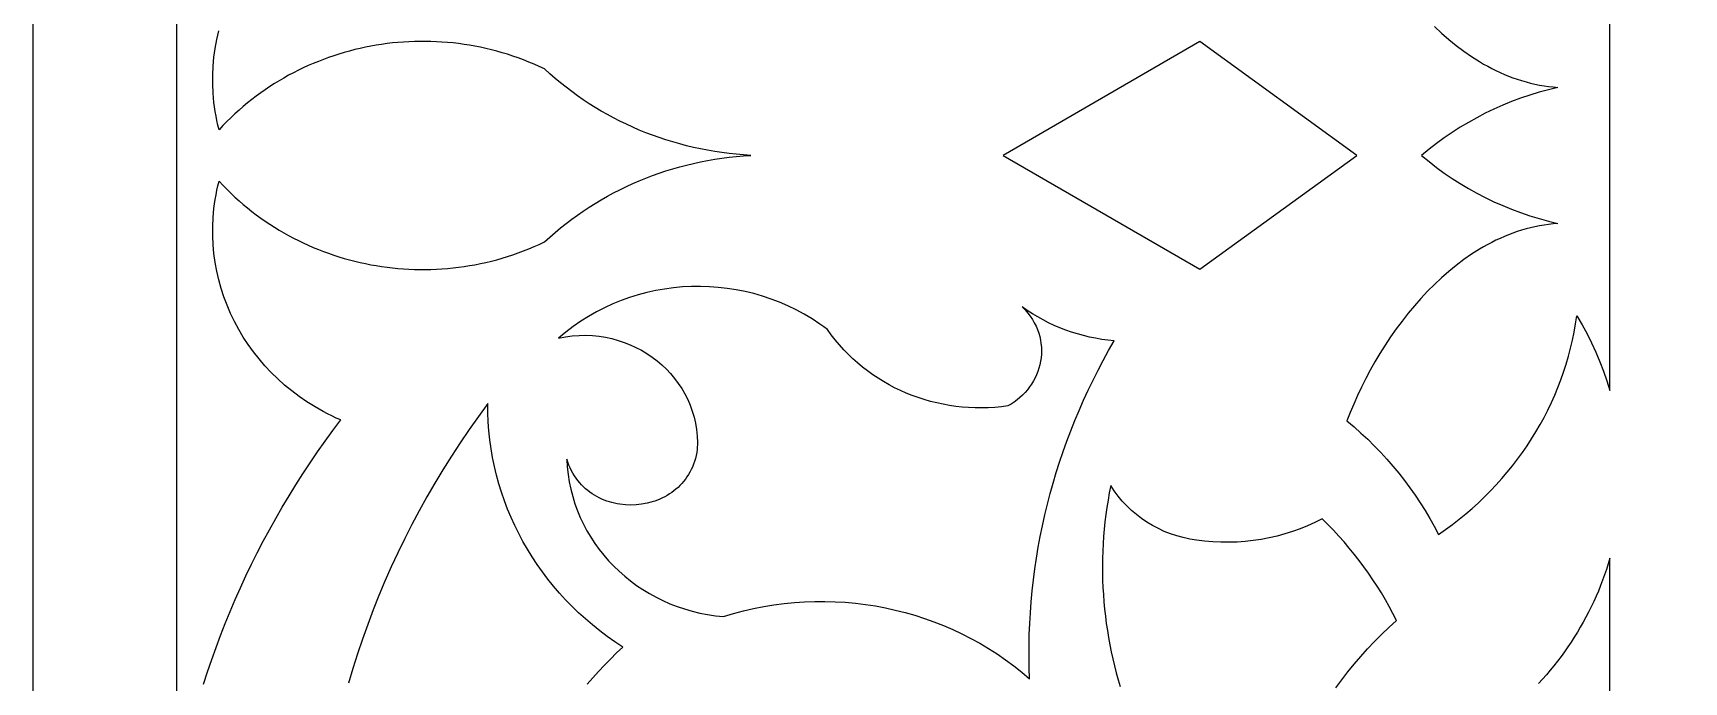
# Model space of a CAD drawing. Extents: x -1429 to -724, y 80 to 630.
# Drawn here: x -1369.3 to -1311.7, y 391.9 to 414.5 of the extents above; entities that cross this region are included whole.
import ezdxf

# ---------------------------------------------------------------- set-up
doc = ezdxf.new("R2010")
doc.units = 0
doc.layers.add('LAYER_1', color=18, linetype='CONTINUOUS')

msp = doc.modelspace()

# ---------------------------------------------------------------- linework, layer by layer
at = {"layer": 'LAYER_1'}
for points in [[(-784.299, 144.673), (-1369.299, 144.673), (-1369.299, 569.673), (-994.512, 569.673), (-784.299, 409.912)], [(-1335.466, 410.269), (-1328.605, 406.296), (-1323.129, 410.269), (-1328.605, 414.243)], [(-1346.335, 405.693), (-1346.648, 405.677), (-1346.959, 405.648), (-1347.27, 405.606), (-1347.579, 405.551), (-1347.885, 405.483), (-1348.188, 405.402), (-1348.489, 405.309), (-1348.785, 405.203), (-1349.078, 405.084), (-1349.365, 404.952), (-1349.648, 404.808), (-1349.925, 404.65), (-1350.195, 404.48), (-1350.46, 404.298), (-1350.717, 404.102), (-1350.843, 404), (-1350.967, 403.894), (-1350.727, 403.939), (-1350.488, 403.97), (-1350.251, 403.987), (-1350.016, 403.99), (-1349.784, 403.98), (-1349.555, 403.957), (-1349.33, 403.922), (-1349.108, 403.874), (-1348.891, 403.815), (-1348.679, 403.744), (-1348.472, 403.663), (-1348.271, 403.57), (-1348.076, 403.467), (-1347.888, 403.354), (-1347.706, 403.232), (-1347.532, 403.1), (-1347.367, 402.959), (-1347.209, 402.81), (-1347.06, 402.652), (-1346.921, 402.486), (-1346.791, 402.313), (-1346.672, 402.133), (-1346.563, 401.945), (-1346.465, 401.752), (-1346.378, 401.552), (-1346.303, 401.346), (-1346.241, 401.135), (-1346.192, 400.919), (-1346.155, 400.698), (-1346.133, 400.473), (-1346.124, 400.244), (-1346.13, 400.011), (-1346.147, 399.9), (-1346.168, 399.792), (-1346.194, 399.688), (-1346.225, 399.587), (-1346.259, 399.488), (-1346.298, 399.393), (-1346.34, 399.302), (-1346.386, 399.213), (-1346.436, 399.128), (-1346.489, 399.046), (-1346.546, 398.967), (-1346.605, 398.891), (-1346.668, 398.818), (-1346.734, 398.749), (-1346.802, 398.683), (-1346.874, 398.621), (-1346.947, 398.561), (-1347.023, 398.505), (-1347.102, 398.452), (-1347.182, 398.403), (-1347.264, 398.357), (-1347.348, 398.314), (-1347.434, 398.275), (-1347.521, 398.239), (-1347.61, 398.206), (-1347.7, 398.177), (-1347.883, 398.128), (-1348.07, 398.093), (-1348.259, 398.072), (-1348.448, 398.065), (-1348.638, 398.072), (-1348.827, 398.092), (-1348.921, 398.108), (-1349.014, 398.127), (-1349.106, 398.15), (-1349.197, 398.176), (-1349.287, 398.206), (-1349.376, 398.239), (-1349.464, 398.276), (-1349.55, 398.317), (-1349.634, 398.361), (-1349.716, 398.408), (-1349.797, 398.46), (-1349.875, 398.515), (-1349.952, 398.573), (-1350.026, 398.635), (-1350.097, 398.701), (-1350.166, 398.771), (-1350.232, 398.844), (-1350.295, 398.921), (-1350.355, 399.002), (-1350.412, 399.086), (-1350.465, 399.174), (-1350.516, 399.266), (-1350.562, 399.362), (-1350.605, 399.461), (-1350.644, 399.564), (-1350.678, 399.671), (-1350.663, 399.402), (-1350.635, 399.136), (-1350.594, 398.874), (-1350.54, 398.616), (-1350.475, 398.363), (-1350.398, 398.113), (-1350.309, 397.869), (-1350.21, 397.629), (-1350.099, 397.395), (-1349.978, 397.167), (-1349.846, 396.945), (-1349.705, 396.729), (-1349.553, 396.519), (-1349.393, 396.317), (-1349.223, 396.121), (-1349.044, 395.933), (-1348.857, 395.753), (-1348.661, 395.581), (-1348.458, 395.417), (-1348.246, 395.262), (-1348.028, 395.115), (-1347.802, 394.978), (-1347.569, 394.85), (-1347.33, 394.732), (-1347.084, 394.624), (-1346.833, 394.526), (-1346.576, 394.439), (-1346.313, 394.363), (-1346.046, 394.298), (-1345.773, 394.245), (-1345.496, 394.203), (-1345.215, 394.174), (-1344.866, 394.279), (-1344.516, 394.372), (-1344.164, 394.454), (-1343.81, 394.524), (-1343.455, 394.582), (-1343.1, 394.629), (-1342.744, 394.664), (-1342.388, 394.688), (-1342.032, 394.701), (-1341.676, 394.703), (-1341.321, 394.693), (-1340.967, 394.672), (-1340.614, 394.64), (-1340.263, 394.597), (-1339.914, 394.543), (-1339.566, 394.478), (-1339.222, 394.402), (-1338.88, 394.315), (-1338.54, 394.218), (-1338.205, 394.11), (-1337.873, 393.991), (-1337.544, 393.862), (-1337.22, 393.722), (-1336.901, 393.572), (-1336.586, 393.412), (-1336.276, 393.241), (-1335.972, 393.06), (-1335.673, 392.869), (-1335.381, 392.667), (-1335.094, 392.456), (-1334.814, 392.234), (-1334.541, 392.003), (-1334.553, 392.388), (-1334.559, 392.774), (-1334.557, 393.159), (-1334.549, 393.543), (-1334.534, 393.927), (-1334.512, 394.31), (-1334.483, 394.693), (-1334.447, 395.075), (-1334.404, 395.456), (-1334.355, 395.836), (-1334.298, 396.215), (-1334.235, 396.593), (-1334.166, 396.97), (-1334.089, 397.346), (-1334.006, 397.72), (-1333.916, 398.093), (-1333.82, 398.464), (-1333.716, 398.834), (-1333.607, 399.202), (-1333.49, 399.568), (-1333.367, 399.932), (-1333.238, 400.295), (-1333.102, 400.655), (-1332.959, 401.014), (-1332.81, 401.37), (-1332.655, 401.724), (-1332.493, 402.075), (-1332.325, 402.425), (-1332.15, 402.771), (-1331.969, 403.115), (-1331.781, 403.457), (-1331.587, 403.796), (-1331.805, 403.819), (-1332.022, 403.849), (-1332.237, 403.886), (-1332.45, 403.93), (-1332.661, 403.981), (-1332.87, 404.039), (-1333.076, 404.103), (-1333.28, 404.175), (-1333.482, 404.253), (-1333.68, 404.337), (-1333.876, 404.429), (-1334.068, 404.526), (-1334.256, 404.63), (-1334.441, 404.741), (-1334.623, 404.857), (-1334.8, 404.98), (-1334.697, 404.875), (-1334.603, 404.767), (-1334.518, 404.656), (-1334.441, 404.543), (-1334.374, 404.427), (-1334.314, 404.309), (-1334.263, 404.189), (-1334.221, 404.068), (-1334.186, 403.946), (-1334.159, 403.823), (-1334.141, 403.7), (-1334.129, 403.576), (-1334.126, 403.453), (-1334.129, 403.33), (-1334.14, 403.207), (-1334.158, 403.086), (-1334.183, 402.966), (-1334.215, 402.847), (-1334.253, 402.731), (-1334.298, 402.616), (-1334.349, 402.505), (-1334.406, 402.396), (-1334.47, 402.29), (-1334.539, 402.187), (-1334.614, 402.088), (-1334.695, 401.994), (-1334.782, 401.903), (-1334.874, 401.817), (-1334.971, 401.736), (-1335.073, 401.661), (-1335.18, 401.59), (-1335.292, 401.526), (-1335.521, 401.496), (-1335.751, 401.475), (-1335.98, 401.461), (-1336.209, 401.455), (-1336.437, 401.457), (-1336.664, 401.467), (-1336.89, 401.485), (-1337.115, 401.51), (-1337.338, 401.543), (-1337.559, 401.583), (-1337.779, 401.63), (-1337.997, 401.685), (-1338.212, 401.747), (-1338.424, 401.816), (-1338.634, 401.893), (-1338.841, 401.976), (-1339.045, 402.066), (-1339.245, 402.163), (-1339.442, 402.266), (-1339.636, 402.377), (-1339.825, 402.494), (-1340.01, 402.617), (-1340.191, 402.747), (-1340.367, 402.883), (-1340.538, 403.025), (-1340.705, 403.174), (-1340.866, 403.329), (-1341.022, 403.489), (-1341.172, 403.656), (-1341.317, 403.828), (-1341.456, 404.007), (-1341.588, 404.191), (-1341.719, 404.288), (-1341.852, 404.382), (-1342.122, 404.561), (-1342.398, 404.727), (-1342.68, 404.879), (-1342.968, 405.018), (-1343.259, 405.145), (-1343.556, 405.258), (-1343.856, 405.358), (-1344.159, 405.446), (-1344.465, 405.52), (-1344.773, 405.581), (-1345.084, 405.629), (-1345.396, 405.665), (-1345.708, 405.687), (-1346.022, 405.697)]]:
    msp.add_lwpolyline(points, close=True, dxfattribs=at)
for points in [[(-1364.299, 432.649), (-1364.299, 410.269), (-1364.299, 387.89)], [(-1320.417, 414.77), (-1320.17, 414.538), (-1319.917, 414.317), (-1319.658, 414.106), (-1319.393, 413.906), (-1319.121, 413.718), (-1318.844, 413.543), (-1318.703, 413.46), (-1318.561, 413.381), (-1318.418, 413.305), (-1318.273, 413.233), (-1318.127, 413.164), (-1317.979, 413.099), (-1317.83, 413.038), (-1317.68, 412.981), (-1317.529, 412.928), (-1317.377, 412.879), (-1317.223, 412.834), (-1317.068, 412.794), (-1316.912, 412.758), (-1316.754, 412.726), (-1316.596, 412.699), (-1316.436, 412.676), (-1316.276, 412.658), (-1316.114, 412.645), (-1316.444, 412.564), (-1316.77, 412.474), (-1317.092, 412.375), (-1317.411, 412.266), (-1317.726, 412.148), (-1318.037, 412.021), (-1318.343, 411.884), (-1318.644, 411.739), (-1318.941, 411.585), (-1319.233, 411.423), (-1319.519, 411.251), (-1319.8, 411.072), (-1320.075, 410.884), (-1320.344, 410.687), (-1320.607, 410.483), (-1320.864, 410.269), (-1320.607, 410.056), (-1320.344, 409.851), (-1320.075, 409.655), (-1319.8, 409.467), (-1319.519, 409.287), (-1319.233, 409.116), (-1318.941, 408.953), (-1318.644, 408.799), (-1318.343, 408.654), (-1318.037, 408.518), (-1317.726, 408.391), (-1317.411, 408.273), (-1317.092, 408.164), (-1316.77, 408.064), (-1316.444, 407.974), (-1316.114, 407.894), (-1316.276, 407.881), (-1316.436, 407.863), (-1316.596, 407.84), (-1316.754, 407.813), (-1316.912, 407.781), (-1317.068, 407.745), (-1317.223, 407.704), (-1317.377, 407.659), (-1317.529, 407.61), (-1317.68, 407.557), (-1317.83, 407.5), (-1317.979, 407.439), (-1318.127, 407.374), (-1318.273, 407.306), (-1318.418, 407.233), (-1318.561, 407.158), (-1318.703, 407.078), (-1318.844, 406.996), (-1319.121, 406.82), (-1319.393, 406.632), (-1319.658, 406.433), (-1319.917, 406.222), (-1320.17, 406), (-1320.417, 405.769), (-1320.657, 405.529), (-1320.89, 405.28), (-1321.117, 405.023), (-1321.336, 404.759), (-1321.548, 404.489), (-1321.752, 404.214), (-1321.949, 403.933), (-1322.139, 403.648), (-1322.32, 403.359), (-1322.493, 403.068), (-1322.659, 402.774), (-1322.816, 402.479), (-1322.964, 402.183), (-1323.104, 401.886), (-1323.234, 401.59), (-1323.356, 401.296), (-1323.469, 401.003), (-1323.221, 400.794), (-1322.98, 400.58), (-1322.744, 400.36), (-1322.515, 400.134), (-1322.292, 399.903), (-1322.075, 399.667), (-1321.865, 399.425), (-1321.661, 399.179), (-1321.464, 398.927), (-1321.273, 398.671), (-1321.09, 398.411), (-1320.913, 398.145), (-1320.744, 397.876), (-1320.581, 397.602), (-1320.426, 397.324), (-1320.278, 397.042), (-1320.032, 397.213), (-1319.791, 397.389), (-1319.556, 397.571), (-1319.326, 397.759), (-1319.102, 397.951), (-1318.883, 398.149), (-1318.67, 398.351), (-1318.464, 398.559), (-1318.263, 398.771), (-1318.068, 398.988), (-1317.879, 399.209), (-1317.696, 399.434), (-1317.519, 399.664), (-1317.349, 399.898), (-1317.185, 400.136), (-1317.028, 400.378), (-1316.877, 400.624), (-1316.733, 400.873), (-1316.595, 401.125), (-1316.464, 401.381), (-1316.34, 401.641), (-1316.223, 401.903), (-1316.113, 402.169), (-1316.01, 402.437), (-1315.915, 402.708), (-1315.826, 402.982), (-1315.745, 403.259), (-1315.671, 403.537), (-1315.605, 403.818), (-1315.546, 404.102), (-1315.495, 404.387), (-1315.451, 404.674), (-1315.268, 404.362), (-1315.095, 404.046), (-1314.934, 403.725), (-1314.784, 403.399), (-1314.646, 403.07), (-1314.519, 402.737), (-1314.403, 402.4), (-1314.299, 402.061), (-1314.299, 418.478)], [(-1363.35, 391.818), (-1363.212, 392.246), (-1363.067, 392.671), (-1362.916, 393.095), (-1362.758, 393.517), (-1362.594, 393.936), (-1362.423, 394.353), (-1362.246, 394.768), (-1362.063, 395.181), (-1361.873, 395.591), (-1361.677, 395.998), (-1361.475, 396.403), (-1361.266, 396.806), (-1361.051, 397.205), (-1360.83, 397.602), (-1360.603, 397.996), (-1360.369, 398.387), (-1360.13, 398.775), (-1359.884, 399.159), (-1359.632, 399.541), (-1359.374, 399.92), (-1359.11, 400.295), (-1358.84, 400.667), (-1358.564, 401.035), (-1358.72, 401.104), (-1358.873, 401.176), (-1359.024, 401.251), (-1359.173, 401.329), (-1359.462, 401.493), (-1359.743, 401.667), (-1360.013, 401.853), (-1360.273, 402.048), (-1360.523, 402.254), (-1360.762, 402.468), (-1360.99, 402.692), (-1361.208, 402.924), (-1361.414, 403.164), (-1361.609, 403.411), (-1361.793, 403.667), (-1361.964, 403.929), (-1362.124, 404.197), (-1362.271, 404.472), (-1362.406, 404.752), (-1362.529, 405.038), (-1362.639, 405.329), (-1362.735, 405.624), (-1362.819, 405.923), (-1362.889, 406.226), (-1362.945, 406.533), (-1362.988, 406.842), (-1363.017, 407.154), (-1363.031, 407.467), (-1363.031, 407.783), (-1363.016, 408.1), (-1362.987, 408.418), (-1362.966, 408.577), (-1362.942, 408.736), (-1362.914, 408.895), (-1362.882, 409.054), (-1362.847, 409.213), (-1362.807, 409.372), (-1362.673, 409.229), (-1362.537, 409.089), (-1362.398, 408.952), (-1362.256, 408.818), (-1362.112, 408.687), (-1361.966, 408.56), (-1361.817, 408.437), (-1361.666, 408.316), (-1361.513, 408.199), (-1361.357, 408.085), (-1361.2, 407.975), (-1361.04, 407.868), (-1360.878, 407.764), (-1360.715, 407.664), (-1360.55, 407.567), (-1360.383, 407.474), (-1360.214, 407.384), (-1360.043, 407.298), (-1359.871, 407.215), (-1359.698, 407.135), (-1359.522, 407.059), (-1359.346, 406.987), (-1359.168, 406.918), (-1358.989, 406.852), (-1358.808, 406.79), (-1358.627, 406.732), (-1358.444, 406.677), (-1358.26, 406.626), (-1358.076, 406.578), (-1357.89, 406.534), (-1357.703, 406.493), (-1357.516, 406.456), (-1357.328, 406.423), (-1357.139, 406.393), (-1356.95, 406.367), (-1356.76, 406.345), (-1356.569, 406.326), (-1356.378, 406.311), (-1356.187, 406.3), (-1355.995, 406.292), (-1355.803, 406.288), (-1355.611, 406.288), (-1355.419, 406.292), (-1355.227, 406.299), (-1355.034, 406.31), (-1354.842, 406.325), (-1354.65, 406.344), (-1354.458, 406.366), (-1354.266, 406.392), (-1354.075, 406.423), (-1353.884, 406.456), (-1353.693, 406.494), (-1353.503, 406.536), (-1353.313, 406.581), (-1353.124, 406.63), (-1352.936, 406.684), (-1352.748, 406.741), (-1352.561, 406.802), (-1352.375, 406.867), (-1352.19, 406.936), (-1352.006, 407.008), (-1351.822, 407.085), (-1351.64, 407.166), (-1351.459, 407.251), (-1351.276, 407.418), (-1351.09, 407.58), (-1350.9, 407.739), (-1350.706, 407.892), (-1350.509, 408.042), (-1350.309, 408.187), (-1350.106, 408.327), (-1349.9, 408.463), (-1349.691, 408.595), (-1349.479, 408.721), (-1349.264, 408.844), (-1349.047, 408.961), (-1348.827, 409.074), (-1348.604, 409.182), (-1348.379, 409.285), (-1348.152, 409.383), (-1347.922, 409.476), (-1347.691, 409.565), (-1347.457, 409.649), (-1347.221, 409.727), (-1346.983, 409.801), (-1346.744, 409.869), (-1346.502, 409.933), (-1346.259, 409.991), (-1346.015, 410.044), (-1345.769, 410.092), (-1345.522, 410.135), (-1345.273, 410.172), (-1345.023, 410.204), (-1344.772, 410.231), (-1344.52, 410.252), (-1344.267, 410.269), (-1344.52, 410.286), (-1344.772, 410.308), (-1345.023, 410.334), (-1345.273, 410.367), (-1345.522, 410.404), (-1345.769, 410.447), (-1346.015, 410.495), (-1346.259, 410.548), (-1346.502, 410.606), (-1346.744, 410.669), (-1346.983, 410.738), (-1347.221, 410.811), (-1347.457, 410.89), (-1347.691, 410.974), (-1347.922, 411.062), (-1348.152, 411.156), (-1348.379, 411.254), (-1348.604, 411.357), (-1348.827, 411.465), (-1349.047, 411.578), (-1349.264, 411.695), (-1349.479, 411.817), (-1349.691, 411.944), (-1349.9, 412.075), (-1350.106, 412.211), (-1350.309, 412.352), (-1350.509, 412.497), (-1350.706, 412.646), (-1350.9, 412.8), (-1351.09, 412.958), (-1351.276, 413.121), (-1351.459, 413.288), (-1351.64, 413.373), (-1351.822, 413.453), (-1352.006, 413.53), (-1352.19, 413.603), (-1352.375, 413.672), (-1352.561, 413.737), (-1352.748, 413.798), (-1352.936, 413.855), (-1353.124, 413.908), (-1353.313, 413.957), (-1353.503, 414.003), (-1353.693, 414.045), (-1353.884, 414.082), (-1354.075, 414.116), (-1354.266, 414.146), (-1354.458, 414.172), (-1354.65, 414.195), (-1354.842, 414.213), (-1355.034, 414.228), (-1355.227, 414.239), (-1355.419, 414.247), (-1355.611, 414.25), (-1355.803, 414.25), (-1355.995, 414.246), (-1356.187, 414.239), (-1356.378, 414.227), (-1356.569, 414.212), (-1356.76, 414.194), (-1356.95, 414.171), (-1357.139, 414.145), (-1357.328, 414.116), (-1357.516, 414.082), (-1357.703, 414.045), (-1357.89, 414.005), (-1358.076, 413.961), (-1358.26, 413.913), (-1358.444, 413.862), (-1358.627, 413.807), (-1358.808, 413.748), (-1358.989, 413.687), (-1359.168, 413.621), (-1359.346, 413.552), (-1359.522, 413.479), (-1359.698, 413.403), (-1359.871, 413.324), (-1360.043, 413.241), (-1360.214, 413.155), (-1360.383, 413.065), (-1360.55, 412.971), (-1360.715, 412.875), (-1360.878, 412.774), (-1361.04, 412.671), (-1361.2, 412.564), (-1361.357, 412.453), (-1361.513, 412.34), (-1361.666, 412.223), (-1361.817, 412.102), (-1361.966, 411.978), (-1362.112, 411.851), (-1362.256, 411.721), (-1362.398, 411.587), (-1362.537, 411.45), (-1362.673, 411.31), (-1362.807, 411.166), (-1362.847, 411.325), (-1362.882, 411.484), (-1362.914, 411.643), (-1362.942, 411.803), (-1362.966, 411.962), (-1362.987, 412.121), (-1363.016, 412.439), (-1363.031, 412.756), (-1363.031, 413.071), (-1363.017, 413.385), (-1362.988, 413.697), (-1362.945, 414.006), (-1362.889, 414.312), (-1362.819, 414.615)], [(-1349.968, 391.809), (-1349.773, 392.035), (-1349.574, 392.258), (-1349.369, 392.477), (-1349.159, 392.692), (-1348.945, 392.903), (-1348.725, 393.11), (-1349.001, 393.292), (-1349.269, 393.481), (-1349.53, 393.677), (-1349.783, 393.88), (-1350.029, 394.09), (-1350.268, 394.307), (-1350.499, 394.53), (-1350.722, 394.759), (-1350.936, 394.994), (-1351.143, 395.235), (-1351.342, 395.482), (-1351.533, 395.734), (-1351.715, 395.992), (-1351.888, 396.254), (-1352.053, 396.521), (-1352.209, 396.793), (-1352.357, 397.07), (-1352.495, 397.35), (-1352.625, 397.635), (-1352.745, 397.923), (-1352.856, 398.215), (-1352.958, 398.511), (-1353.05, 398.81), (-1353.132, 399.111), (-1353.205, 399.416), (-1353.268, 399.723), (-1353.321, 400.033), (-1353.365, 400.345), (-1353.397, 400.659), (-1353.42, 400.975), (-1353.432, 401.292), (-1353.434, 401.611), (-1353.766, 401.157), (-1354.089, 400.699), (-1354.403, 400.237), (-1354.707, 399.771), (-1355.002, 399.3), (-1355.287, 398.826), (-1355.563, 398.348), (-1355.83, 397.867), (-1356.087, 397.382), (-1356.335, 396.893), (-1356.573, 396.402), (-1356.802, 395.907), (-1357.022, 395.409), (-1357.232, 394.908), (-1357.432, 394.405), (-1357.623, 393.899), (-1357.805, 393.39), (-1357.977, 392.879), (-1358.14, 392.366), (-1358.293, 391.85)], [(-1323.853, 391.684), (-1323.649, 391.966), (-1323.437, 392.242), (-1323.218, 392.514), (-1322.99, 392.781), (-1322.755, 393.043), (-1322.513, 393.299), (-1322.263, 393.55), (-1322.005, 393.794), (-1321.74, 394.033), (-1321.864, 394.278), (-1321.994, 394.521), (-1322.129, 394.76), (-1322.269, 394.997), (-1322.414, 395.23), (-1322.564, 395.461), (-1322.719, 395.689), (-1322.879, 395.913), (-1323.044, 396.134), (-1323.214, 396.352), (-1323.388, 396.567), (-1323.568, 396.778), (-1323.751, 396.985), (-1323.94, 397.189), (-1324.133, 397.39), (-1324.331, 397.586), (-1324.584, 397.459), (-1324.841, 397.342), (-1325.103, 397.236), (-1325.368, 397.141), (-1325.637, 397.056), (-1325.909, 396.982), (-1326.183, 396.918), (-1326.461, 396.866), (-1326.74, 396.824), (-1327.021, 396.793), (-1327.303, 396.773), (-1327.586, 396.765), (-1327.87, 396.767), (-1328.153, 396.781), (-1328.437, 396.806), (-1328.721, 396.842), (-1328.953, 396.879), (-1329.182, 396.929), (-1329.407, 396.99), (-1329.626, 397.064), (-1329.84, 397.148), (-1330.048, 397.244), (-1330.25, 397.351), (-1330.446, 397.468), (-1330.634, 397.596), (-1330.814, 397.733), (-1330.986, 397.88), (-1331.15, 398.037), (-1331.305, 398.202), (-1331.45, 398.376), (-1331.585, 398.559), (-1331.709, 398.75), (-1331.759, 398.495), (-1331.803, 398.241), (-1331.843, 397.986), (-1331.879, 397.731), (-1331.909, 397.476), (-1331.935, 397.221), (-1331.957, 396.967), (-1331.974, 396.712), (-1331.986, 396.458), (-1331.994, 396.204), (-1331.997, 395.95), (-1331.996, 395.696), (-1331.99, 395.443), (-1331.98, 395.191), (-1331.965, 394.939), (-1331.946, 394.687), (-1331.923, 394.436), (-1331.895, 394.186), (-1331.863, 393.936), (-1331.826, 393.688), (-1331.786, 393.44), (-1331.74, 393.193), (-1331.691, 392.946), (-1331.637, 392.701), (-1331.579, 392.457), (-1331.517, 392.214), (-1331.45, 391.971), (-1331.38, 391.731)], [(-1314.299, 379.428), (-1314.299, 396.207), (-1314.357, 396.014), (-1314.418, 395.822), (-1314.484, 395.631), (-1314.552, 395.441), (-1314.625, 395.253), (-1314.701, 395.066), (-1314.78, 394.881), (-1314.863, 394.697), (-1314.95, 394.514), (-1315.039, 394.333), (-1315.133, 394.154), (-1315.23, 393.976), (-1315.33, 393.8), (-1315.433, 393.625), (-1315.54, 393.453), (-1315.65, 393.282), (-1315.764, 393.113), (-1315.881, 392.946), (-1316.001, 392.781), (-1316.124, 392.618), (-1316.25, 392.457), (-1316.38, 392.298), (-1316.513, 392.142), (-1316.648, 391.987), (-1316.787, 391.835)]]:
    msp.add_lwpolyline(points, dxfattribs=at)

doc.saveas('drawing.dxf')
